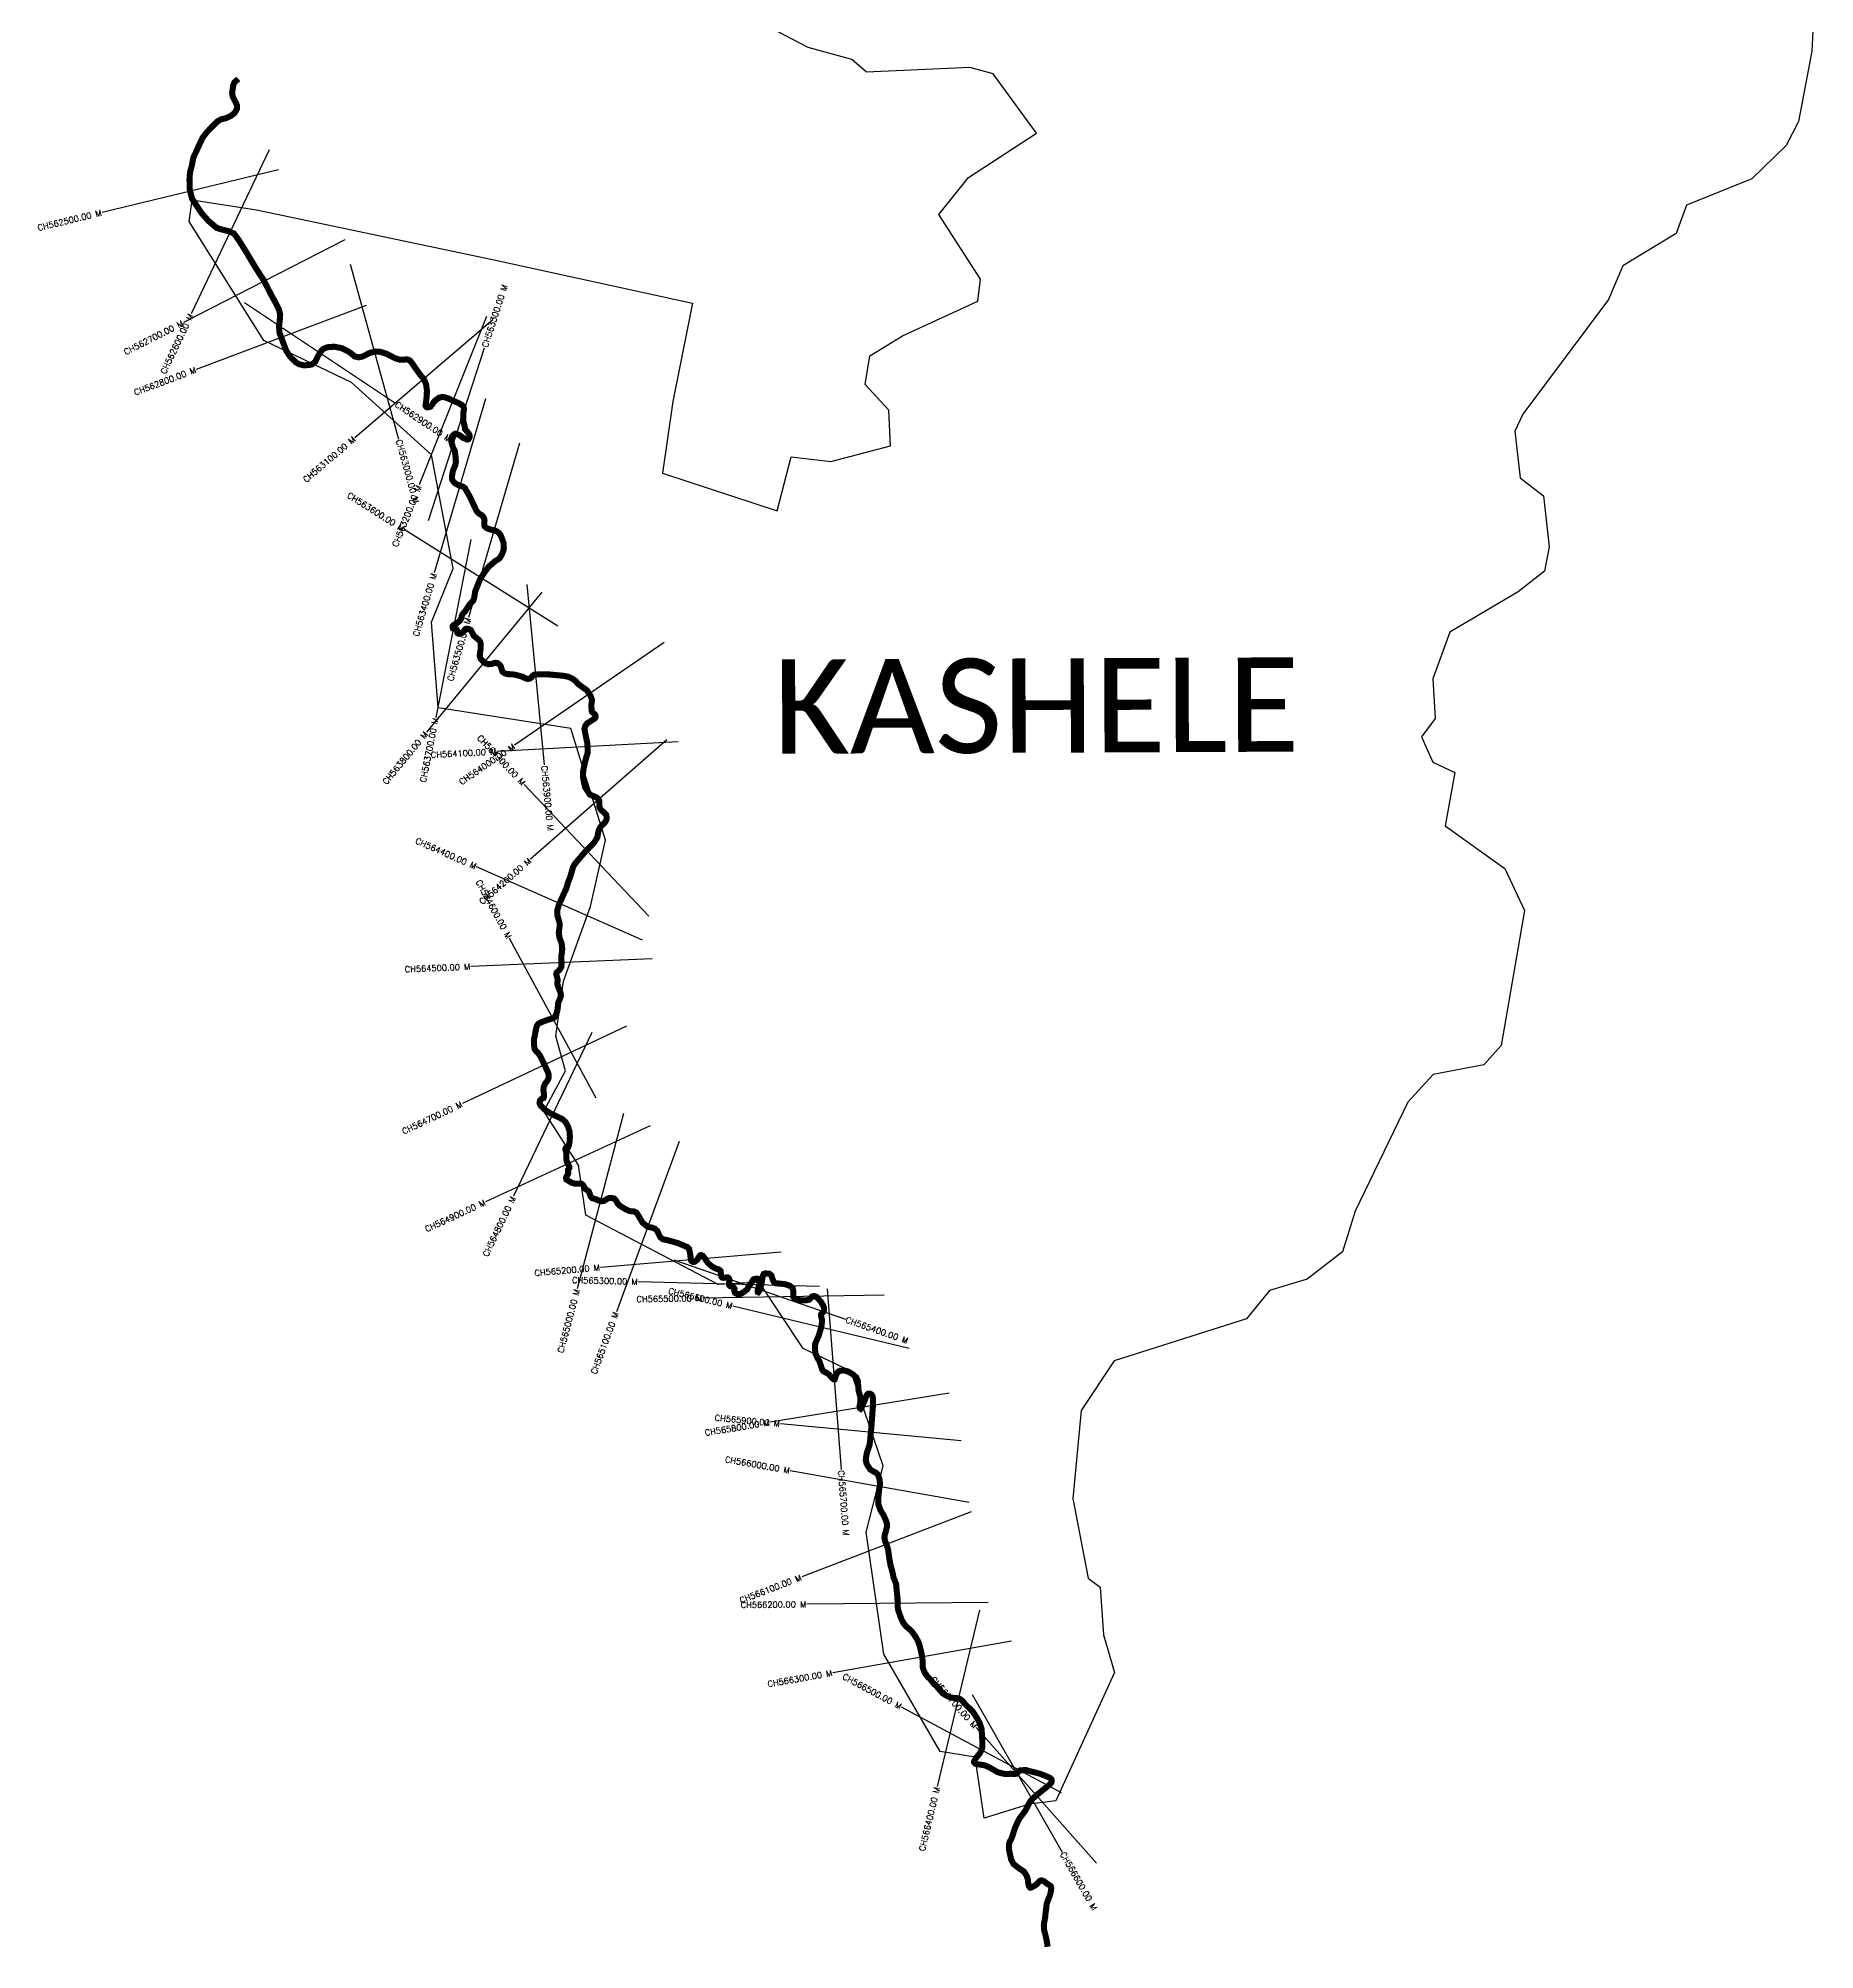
# Model space of a CAD drawing. Header units: metres. Extents: x 319160 to 322474, y 1847543 to 1853758.
# Drawn here: x 319160 to 322096, y 1847543 to 1850704 of the extents above; entities that cross this region are included whole.
import ezdxf
from ezdxf.enums import TextEntityAlignment as Align

# ---------------------------------------------------------------- set-up
doc = ezdxf.new("R2010")
doc.units = ezdxf.units.M
for name, color, linetype in [('CS', 134, 'Continuous'), ('CSMark', 6, 'Continuous'), ('UNPROTECTED', 10, 'Continuous'), ('VILLAGE BOUNDRY', 10, 'Continuous'), ('VILLAGE NAME', 250, 'Continuous')]:
    doc.layers.add(name, color=color, linetype=linetype)
doc.styles.get("Standard").update_dxf_attribs({"font": 'simplex.shx'})

msp = doc.modelspace()

# ---------------------------------------------------------------- linework, layer by layer
at = {"layer": 'CS'}
for p, q in [((319541.3, 1850519.8), (319412.6, 1850248.9)), ((319556.5, 1850487), (319265, 1850416.5)), ((319666.6, 1850371.1), (319399.5, 1850234.5)), ((319675, 1850330.6), (319755.3, 1850041.5)), ((319701.5, 1850262.6), (319420.8, 1850156.8)), ((319500.6, 1850267.2), (319750.2, 1850100.8)), ((319911, 1850238.5), (319682.7, 1850043.8)), ((319900.6, 1850244.2), (319789.5, 1849965.6)), ((319804.9, 1849907.1), (319897.3, 1850192.5)), ((319899.1, 1850108.3), (319814.3, 1849820.5)), ((319955, 1850034.5), (319870.9, 1849746.6)), ((320018.5, 1849732.2), (319764.4, 1849891.7)), ((319874.8, 1849875.5), (319816.6, 1849581.2)), ((319992.1, 1849788.3), (319801.3, 1849556.8)), ((319967.4, 1849801.2), (319996, 1849502.6)), ((320194.2, 1849705.1), (319947, 1849535)), ((320217.4, 1849540.7), (319917.8, 1849524.9)), ((320199, 1849543.9), (319973.1, 1849346.6)), ((320169, 1849252.4), (319962.9, 1849470.4)), ((320158.6, 1849213), (319884.1, 1849333.9)), ((320081.8, 1848951.7), (319938.9, 1849215.4)), ((320174.6, 1849182.1), (319874.8, 1849169.1)), ((320132.1, 1849070.7), (319860.8, 1848942.5)), ((320074.5, 1849060), (319945.5, 1848789.1)), ((320171.4, 1848905.8), (319899.1, 1848780)), ((320127.3, 1848926.2), (320050.6, 1848636.2)), ((320218.9, 1848879.8), (320115.3, 1848598.3)), ((320388, 1848696.6), (320089, 1848671.4)), ((320210.6, 1848684.3), (320494, 1848585.9)), ((320451.4, 1848639.8), (320151.5, 1848647.8)), ((320558.1, 1848625.6), (320258.1, 1848620.7)), ((320463.8, 1848636.1), (320486.7, 1848337)), ((320599.6, 1848537.2), (320308, 1848607.4)), ((320665.7, 1848463.4), (320369.6, 1848415.3)), ((320685.5, 1848384.8), (320386.8, 1848412.8)), ((320698.3, 1848282.9), (320402.9, 1848335.3)), ((320701.7, 1848267.3), (320421.7, 1848159.5)), ((320730.1, 1848117.1), (320430.2, 1848114.3)), ((320715.8, 1848104.5), (320645.8, 1847812.8)), ((320768.5, 1848053.4), (320473.1, 1848001.2)), ((320703.4, 1847965.1), (320852.2, 1847704.6)), ((320851.1, 1847802.4), (320586.8, 1847944.3)), ((320909.2, 1847686.2), (320710.2, 1847910.6))]:
    msp.add_line(p, q, dxfattribs=at)
at = {"layer": 'UNPROTECTED', "const_width": 10, "flags": 128}
msp.add_lwpolyline([(319490.3, 1850637.3), (319483.6, 1850631.2), (319481.7, 1850625.8), (319480.1, 1850613.6), (319481.1, 1850607.8), (319485.9, 1850598.7), (319488, 1850593.8), (319488, 1850587.6), (319484.4, 1850581.1), (319478, 1850576), (319470.4, 1850572.5), (319461.7, 1850570.3), (319456, 1850567), (319450, 1850561.2), (319438.5, 1850549.3), (319431.3, 1850540), (319416, 1850507.1), (319413.2, 1850492.8), (319410.4, 1850482.4), (319409.6, 1850470.8), (319410, 1850454.8), (319413.8, 1850439.1), (319429.6, 1850415.2), (319441.1, 1850402.2), (319454.9, 1850390.6), (319463.9, 1850387.9), (319475.4, 1850385.1), (319483.1, 1850381.4), (319491.2, 1850370.5), (319501.7, 1850353.7), (319519.4, 1850324.1), (319532.2, 1850304.4), (319543.6, 1850282.1), (319551, 1850268.7), (319557.5, 1850255.9), (319559.5, 1850247.4), (319558.9, 1850238), (319557.6, 1850227.7), (319558.4, 1850217.2), (319564.6, 1850200.7), (319569.9, 1850187), (319576.7, 1850176.9), (319585.3, 1850168.5), (319591, 1850165.3), (319598.2, 1850163.6), (319606.7, 1850163.9), (319612, 1850165.1), (319617.4, 1850169.3), (319622.2, 1850179.2), (319627.5, 1850187.2), (319630.6, 1850190.5), (319637.4, 1850193.4), (319648.8, 1850194.3), (319661.4, 1850191.9), (319671.9, 1850186.7), (319678.9, 1850181.6), (319682.6, 1850178.2), (319689, 1850176.7), (319696, 1850178.1), (319707.1, 1850183.8), (319716.3, 1850186.3), (319723.2, 1850186.2), (319734.7, 1850182.9), (319749.6, 1850175.2), (319756.6, 1850173), (319763.3, 1850172.6), (319768, 1850173.4), (319771.4, 1850172.9), (319774.4, 1850171.1), (319776.9, 1850167.9), (319782.8, 1850159.4), (319790.4, 1850148.7), (319797, 1850140.9), (319800.8, 1850131.9), (319802.1, 1850122.1), (319801.9, 1850113.9), (319800.8, 1850103.6), (319800.2, 1850099.4), (319799.8, 1850096.9), (319800.3, 1850095.7), (319802, 1850094.2), (319804.7, 1850094.1), (319807.9, 1850095.1), (319810.3, 1850097.6), (319812.9, 1850102), (319816.5, 1850105.7), (319821.7, 1850109.7), (319827, 1850111.1), (319831.4, 1850110.7), (319837.8, 1850108.6), (319844.5, 1850105.1), (319853.1, 1850101.7), (319859.1, 1850098.5), (319862, 1850095.8), (319863.2, 1850092.7), (319863.4, 1850089.8), (319862.6, 1850086.8), (319862, 1850072.8), (319864.7, 1850061.8), (319865.3, 1850057.6), (319871.2, 1850050.8), (319872.8, 1850047.7), (319872.8, 1850045.1), (319871.8, 1850042.8), (319870.8, 1850041.2), (319868.8, 1850040.7), (319868.8, 1850040.7), (319861.7, 1850043.7), (319855.4, 1850048.4), (319849.2, 1850050.4), (319847.5, 1850049.6), (319845.3, 1850047.8), (319843.3, 1850045.3), (319842.1, 1850041.5), (319842.9, 1850035.7), (319845.1, 1850028.2), (319848.5, 1850020.9), (319849.1, 1850015.5), (319849.7, 1850009.9), (319850, 1850003.8), (319849, 1849998.3), (319846.4, 1849992.4), (319844.9, 1849988.1), (319843.9, 1849982.2), (319843.4, 1849977.5), (319844.2, 1849973.8), (319847.8, 1849968.9), (319854.9, 1849964.9), (319862.2, 1849962.7), (319865.1, 1849960.2), (319868.3, 1849954.4), (319872.7, 1849947.1), (319875.1, 1849942.2), (319877.7, 1849936.2), (319881.4, 1849928.7), (319883.7, 1849923.3), (319887.9, 1849918.4), (319892.8, 1849915.6), (319895.2, 1849913), (319896.9, 1849909.6), (319897.3, 1849906.6), (319896.9, 1849901.6), (319897, 1849898.7), (319897.9, 1849896.7), (319900.7, 1849894.4), (319905.2, 1849892.5), (319911.8, 1849890.9), (319916.2, 1849889.6), (319920.4, 1849887.1), (319923.5, 1849883.2), (319925.6, 1849878.7), (319927.6, 1849873.4), (319928.8, 1849869.5), (319929.1, 1849864.9), (319929.3, 1849860.7), (319928.4, 1849856.4), (319925.3, 1849849.1), (319922.5, 1849844.6), (319919.4, 1849842.3), (319914.7, 1849839.5), (319904.2, 1849830.3), (319897.3, 1849821.2), (319889.9, 1849809.5), (319881.9, 1849789.5), (319880.4, 1849779.7), (319878.9, 1849774.5), (319873.1, 1849768.5), (319865.1, 1849756.4), (319860.9, 1849751.8), (319859.7, 1849748.9), (319859.4, 1849746.1), (319858.3, 1849743.8), (319856.3, 1849740.8), (319850.7, 1849736.2), (319848.2, 1849735.1), (319846.1, 1849733.9), (319844.8, 1849732.5), (319844.5, 1849731.1), (319844.6, 1849729.8), (319845.2, 1849728.4), (319846.8, 1849728.1), (319849, 1849727.8), (319851.5, 1849726.3), (319852.3, 1849724.2), (319852.6, 1849720.8), (319853.9, 1849719.8), (319856.8, 1849719.8), (319860.6, 1849721.2), (319863.5, 1849724.7), (319865.8, 1849727.4), (319867.3, 1849727.9), (319871.6, 1849727.4), (319874.9, 1849725.5), (319877.2, 1849720.9), (319879.4, 1849716.7), (319881.4, 1849714.7), (319887.4, 1849709.7), (319890, 1849706.8), (319891, 1849703.7), (319891, 1849698.6), (319890.8, 1849693.3), (319889.8, 1849687), (319889.5, 1849682.3), (319890.8, 1849678.4), (319895, 1849673.9), (319899.1, 1849670.5), (319903.7, 1849669.2), (319909.5, 1849669.6), (319912.8, 1849671), (319915.4, 1849671.5), (319918, 1849671.3), (319921.2, 1849669.6), (319924.1, 1849665.8), (319927.1, 1849656.7), (319930.6, 1849654.1), (319934.8, 1849652.8), (319940.9, 1849652.6), (319948, 1849651.8), (319959.1, 1849648.8), (319966.1, 1849645.4), (319968.8, 1849644.8), (319972.3, 1849645.4), (319975, 1849647.5), (319976.8, 1849650.1), (319979.3, 1849651.7), (319986.8, 1849652.4), (320004.1, 1849652.2), (320017.4, 1849651), (320027.8, 1849650), (320036, 1849648.3), (320041.8, 1849645.7), (320047.9, 1849641.5), (320051.7, 1849636.7), (320066.6, 1849625.9), (320072.7, 1849617), (320075, 1849610.3), (320074, 1849601.9), (320074.4, 1849592.6), (320074.9, 1849590.4), (320075.7, 1849589.6), (320077.2, 1849588.4), (320079.6, 1849586.4), (320080.7, 1849585), (320081, 1849582.8), (320080.8, 1849581), (320079.5, 1849579.3), (320076.9, 1849577.6), (320072, 1849574.4), (320067.1, 1849571.5), (320066.3, 1849570.5), (320064, 1849567.5), (320062.5, 1849562), (320064.6, 1849551.4), (320067.4, 1849538), (320068.1, 1849523.8), (320064, 1849509.4), (320060.5, 1849493.4), (320060.1, 1849482.1), (320063.5, 1849465.7), (320071.3, 1849453.8), (320075.7, 1849451.6), (320079.7, 1849450.1), (320083.8, 1849447.9), (320086.2, 1849445), (320087.3, 1849441.6), (320087, 1849436.8), (320087.1, 1849433.5), (320089.1, 1849429.4), (320091.2, 1849427.1), (320095.5, 1849423.4), (320098.1, 1849420.8), (320098.9, 1849418.5), (320099.4, 1849414.9), (320098.8, 1849411.5), (320095.7, 1849406.6), (320092, 1849403.5), (320088.1, 1849398.7), (320086.2, 1849394.5), (320085, 1849389.5), (320083.9, 1849382.7), (320079.1, 1849374.9), (320071.8, 1849367), (320065.2, 1849360.7), (320047.1, 1849339.5), (320043.7, 1849333.6), (320039.3, 1849318.2), (320035.1, 1849307.4), (320032.4, 1849297.8), (320027.6, 1849287.7), (320020.1, 1849270.6), (320017.5, 1849261.6), (320017.9, 1849253.4), (320020, 1849246.3), (320021.6, 1849240.1), (320021.7, 1849237.7), (320020.1, 1849224.6), (320021.4, 1849216.5), (320024.8, 1849207.5), (320025.8, 1849199.5), (320025.6, 1849193.9), (320024.3, 1849186.9), (320024.5, 1849180.4), (320024.7, 1849175.4), (320024.3, 1849168.2), (320020.9, 1849163), (320016.7, 1849159.4), (320015.9, 1849156.5), (320017.1, 1849152.6), (320018.3, 1849147.1), (320017.6, 1849140.8), (320019.1, 1849135.6), (320021.3, 1849130), (320023.2, 1849125.5), (320023.6, 1849120.7), (320021.9, 1849115.4), (320019.3, 1849109.5), (320018.8, 1849105.4), (320018.2, 1849098.4), (320016.7, 1849092.6), (320014.9, 1849088.2), (320012.8, 1849084.9), (320010, 1849083.3), (320001.8, 1849081), (319991.8, 1849077.2), (319986.3, 1849074.5), (319984.1, 1849071.4), (319982.5, 1849066.3), (319980.9, 1849057.2), (319978.9, 1849047.5), (319979.3, 1849038.7), (319980.2, 1849032.6), (319982.6, 1849029.1), (319986, 1849026.2), (319989.6, 1849020.8), (319995.5, 1849008.6), (320001.9, 1848995.1), (320003.6, 1848990), (320003.5, 1848985.4), (320001.8, 1848981.1), (319997.3, 1848975), (319995.2, 1848969.9), (319994.7, 1848964.3), (319995.8, 1848957.2), (319995.8, 1848953.8), (319995, 1848951.8), (319992.2, 1848950.9), (319989.1, 1848947.7), (319988.3, 1848942.8), (319990.4, 1848938.9), (319997, 1848932.3), (320006.8, 1848926), (320019, 1848920.2), (320025.8, 1848916.9), (320031.1, 1848912.2), (320035.1, 1848905.4), (320038.1, 1848895.9), (320038.5, 1848887.3), (320038, 1848879.6), (320036.9, 1848873.9), (320035.7, 1848870), (320035.1, 1848869.5), (320034.3, 1848869.3), (320032.9, 1848869.2), (320031.6, 1848869), (320031.2, 1848868.3), (320031, 1848866.7), (320032.2, 1848862.3), (320032.5, 1848859.1), (320032.5, 1848849.9), (320033.9, 1848845.8), (320035.9, 1848841.5), (320037.6, 1848838), (320037.4, 1848835.6), (320035.5, 1848833.1), (320035.5, 1848830.3), (320035.8, 1848827.5), (320034.9, 1848824.9), (320032.8, 1848821.7), (320032.1, 1848819.4), (320032.7, 1848816.8), (320041, 1848811.8), (320046.4, 1848810.1), (320052.3, 1848810.1), (320057, 1848810.1), (320060.1, 1848808), (320063.4, 1848801.8), (320066.7, 1848799.5), (320069.7, 1848797.3), (320071.2, 1848793.7), (320072.7, 1848789.1), (320075.7, 1848785.9), (320081.7, 1848784.2), (320086.2, 1848782), (320090.2, 1848780.9), (320094.6, 1848781.5), (320100.6, 1848785.2), (320103.5, 1848786.4), (320106.9, 1848786.4), (320111.3, 1848785.6), (320114.5, 1848782.7), (320117, 1848777.9), (320120.3, 1848774), (320124, 1848771.7), (320130, 1848768.1), (320136.9, 1848764.7), (320141, 1848764.2), (320144.4, 1848764), (320148.4, 1848762.3), (320151.5, 1848757.8), (320155.4, 1848750.8), (320158.9, 1848745.2), (320162.6, 1848742.3), (320165.4, 1848739.7), (320169.5, 1848738.1), (320175.2, 1848737.1), (320179.4, 1848735.3), (320182.7, 1848732.2), (320185.2, 1848726.9), (320188, 1848721.3), (320192.1, 1848718.1), (320199.6, 1848716.6), (320210.4, 1848713.6), (320217.5, 1848711.6), (320225.5, 1848708.1), (320232.3, 1848705.3), (320235.6, 1848701.9), (320237, 1848695.4), (320238.1, 1848688), (320238.5, 1848683.7), (320239.9, 1848681.6), (320242.1, 1848680.5), (320244.5, 1848680.7), (320248.9, 1848683.9), (320251.5, 1848688.5), (320253.7, 1848691.5), (320255.5, 1848691.9), (320257.9, 1848691), (320260.2, 1848688), (320262, 1848685.8), (320263.8, 1848682.7), (320268, 1848677.6), (320273.6, 1848672.9), (320279.7, 1848669.6), (320284.4, 1848668.3), (320287.6, 1848665.8), (320288.1, 1848661.3), (320288.9, 1848656.6), (320290.2, 1848654.7), (320292.5, 1848654.2), (320295.8, 1848654.8), (320299.7, 1848654.9), (320301.7, 1848653.2), (320302.6, 1848650.1), (320301.5, 1848645.7), (320301.4, 1848642.9), (320302.7, 1848641), (320305.6, 1848640), (320309.3, 1848638.3), (320310.7, 1848636.2), (320310.3, 1848632.1), (320311.6, 1848629.2), (320315, 1848627.5), (320320.4, 1848627.6), (320326.6, 1848631.1), (320331.4, 1848635.2), (320334.1, 1848639.7), (320338.4, 1848646.1), (320340.9, 1848650), (320341.7, 1848651.4), (320343.2, 1848652.3), (320345.8, 1848652.7), (320348.3, 1848652.9), (320351.3, 1848651.9), (320351.9, 1848650.4), (320352.3, 1848647.1), (320349.9, 1848636), (320348.9, 1848632.1), (320349.1, 1848630.7), (320349.9, 1848630.4), (320351.4, 1848632.6), (320355.1, 1848643.2), (320356.9, 1848654.9), (320357.8, 1848658.6), (320359, 1848660.7), (320361.9, 1848661.6), (320368.1, 1848661.1), (320371.6, 1848658.3), (320373.8, 1848651.3), (320375.7, 1848647.4), (320377.9, 1848645.4), (320385.7, 1848644.6), (320393.7, 1848644), (320402.9, 1848640.8), (320407, 1848636.8), (320407.9, 1848631.7), (320408, 1848627), (320408.1, 1848622.5), (320409.4, 1848620.1), (320414, 1848618), (320421.8, 1848616.9), (320429.3, 1848617.1), (320433.7, 1848617.9), (320436.2, 1848620), (320438.9, 1848623.4), (320441.9, 1848624.2), (320445.6, 1848623.1), (320449.1, 1848619.7), (320453.3, 1848614.8), (320457.7, 1848607.8), (320458.5, 1848604.2), (320458.6, 1848600.8), (320458.1, 1848599.1), (320457.1, 1848597.4), (320455, 1848595.5), (320453.6, 1848593.4), (320453.7, 1848591), (320454.5, 1848588), (320455.2, 1848584.9), (320455.2, 1848581), (320454.4, 1848574.8), (320453.1, 1848569.4), (320449.6, 1848557.9), (320445.1, 1848547.9), (320443.8, 1848543.7), (320443.5, 1848535.9), (320444.7, 1848528.8), (320447.9, 1848521.3), (320451.3, 1848515.6), (320453.4, 1848509.1), (320455.4, 1848502.9), (320457.6, 1848499.6), (320462.9, 1848497.1), (320466.7, 1848494.7), (320471.1, 1848489.6), (320472.3, 1848488.2), (320474.4, 1848486.5), (320476.3, 1848486.6), (320477.1, 1848488.5), (320478.3, 1848493), (320480.3, 1848496.9), (320482.8, 1848499.5), (320485.3, 1848500.7), (320490.9, 1848501.2), (320498.2, 1848499.4), (320506.2, 1848494.8), (320512, 1848489.4), (320514.5, 1848484.2), (320515.2, 1848475.5), (320515.2, 1848471.6), (320516.3, 1848465.3), (320518.4, 1848458.1), (320518.9, 1848449.9), (320517.3, 1848441.3), (320517.8, 1848438.6), (320519.3, 1848437.6), (320520.5, 1848439), (320524.1, 1848447.2), (320527.8, 1848456.9), (320529.4, 1848460.7), (320531.6, 1848462.7), (320534.5, 1848462.6), (320536.9, 1848461.5), (320538.9, 1848458.4), (320539.8, 1848451.5), (320539.2, 1848438.3), (320536.9, 1848407.2), (320535.5, 1848392.2), (320534, 1848378.4), (320529.4, 1848364.5), (320528.1, 1848357.4), (320527.6, 1848352.6), (320529.1, 1848346.7), (320531.6, 1848342.3), (320535.2, 1848337.2), (320539.2, 1848334.6), (320545.3, 1848331.4), (320548.3, 1848327.7), (320550.5, 1848320.7), (320551.2, 1848312.6), (320549.8, 1848305), (320548.3, 1848289.1), (320548.5, 1848279.4), (320552.1, 1848269.8), (320557.2, 1848261.3), (320561.4, 1848251.8), (320562.7, 1848247.1), (320562.5, 1848241.5), (320560.6, 1848234.5), (320558.8, 1848228.4), (320558.5, 1848223.9), (320559.5, 1848219.1), (320562.9, 1848210.3), (320564.8, 1848203.7), (320565.7, 1848196.6), (320566.6, 1848189.6), (320568.5, 1848179.1), (320571.5, 1848168.6), (320573.6, 1848158.4), (320575.6, 1848153.7), (320577.9, 1848147.3), (320578.3, 1848141.6), (320580.1, 1848124.5), (320580.2, 1848112), (320581.5, 1848103.8), (320584.6, 1848095.1), (320586.7, 1848089.3), (320590.3, 1848082.7), (320593.5, 1848078.6), (320598.3, 1848074.4), (320603.4, 1848069.8), (320610.4, 1848060), (320614.3, 1848052.8), (320616.7, 1848045.8), (320619.5, 1848034.5), (320621.3, 1848024.3), (320621.9, 1848016.9), (320621.8, 1848012.9), (320621.8, 1848010.2), (320622.6, 1848007.4), (320625.2, 1848000.9), (320629.9, 1847994.5), (320634.3, 1847990.3), (320639.8, 1847983.2), (320644.3, 1847979.3), (320651.1, 1847971.3), (320654.8, 1847967.2), (320660.5, 1847963.5), (320663.1, 1847962.2), (320667.7, 1847960.3), (320673.5, 1847959.4), (320677.6, 1847959.4), (320681.8, 1847958.4), (320685.1, 1847956.6), (320687.5, 1847954.4), (320692.1, 1847949), (320698.1, 1847943.1), (320704.8, 1847936.5), (320708.8, 1847930.4), (320713.7, 1847922.5), (320716, 1847917.8), (320718.9, 1847909.1), (320719.7, 1847899.7), (320720.3, 1847888.1), (320720.5, 1847878.9), (320719.6, 1847874.5), (320716.2, 1847868), (320709.6, 1847859.8), (320708.3, 1847857.6), (320706.7, 1847854.4), (320706.8, 1847852.8), (320708.5, 1847850.8), (320710.8, 1847850), (320717.5, 1847849.1), (320723.8, 1847848.1), (320730.9, 1847845.2), (320745.1, 1847837), (320751.7, 1847834.9), (320757.4, 1847833.8), (320763, 1847833.6), (320767.6, 1847834.1), (320770.7, 1847833.8), (320774, 1847833.5), (320776.3, 1847834), (320778, 1847834.9), (320780.5, 1847838.3), (320783.1, 1847839.8), (320792.3, 1847840.1), (320804.1, 1847837), (320815.9, 1847834), (320828, 1847829.1), (320831.3, 1847827.7), (320834.4, 1847825), (320835.1, 1847822.2), (320834.7, 1847819.9), (320832.5, 1847817), (320828.5, 1847813.6), (320810.1, 1847798.8), (320802.6, 1847792.1), (320799.1, 1847787.7), (320791.3, 1847772.8), (320782.7, 1847761.4), (320779.5, 1847755.9), (320773.9, 1847743.6), (320771.1, 1847734.1), (320768.2, 1847726.1), (320765.7, 1847722.1), (320764.2, 1847716.8), (320764.5, 1847708), (320768, 1847692.3), (320771.8, 1847684.9), (320782.4, 1847676.6), (320788.8, 1847672.7), (320793.8, 1847665), (320795.6, 1847659.2), (320796.3, 1847651.9), (320797.4, 1847648.1), (320799.4, 1847645.6), (320800.7, 1847645.7), (320803.9, 1847647.3), (320809.2, 1847650.4), (320813.3, 1847654.8), (320815.7, 1847657), (320818.3, 1847657.8), (320822.3, 1847656.3), (320826.7, 1847652.6), (320830.1, 1847650.6), (320833, 1847648.7), (320834.3, 1847646), (320833.8, 1847640.3), (320832.4, 1847634), (320830, 1847627.7), (320828, 1847622.9), (320826.5, 1847617.9), (320826.1, 1847612.8), (320825, 1847605.2), (320824.3, 1847597.4), (320822.7, 1847588.6), (320822, 1847583.1), (320822.2, 1847576.8), (320824.6, 1847567.5), (320827, 1847557), (320828.3, 1847547.9)], dxfattribs=at)
at = {"layer": 'VILLAGE BOUNDRY', "color": 3, "flags": 128}
msp.add_lwpolyline([(322096.5, 1850782.6), (322091.9, 1850683.2), (322069.6, 1850567), (322049, 1850527), (321992.3, 1850472), (321884.6, 1850428.4), (321867.3, 1850381.7), (321779.4, 1850327.8), (321755.3, 1850272.2), (321613.8, 1850082.5), (321600.7, 1850054.4), (321609.6, 1849977.6), (321648.3, 1849947.8), (321657.3, 1849863.3), (321649.5, 1849823.2), (321606, 1849789.1), (321493, 1849721.9), (321465.1, 1849644.8), (321469, 1849579.1), (321446.3, 1849549.1), (321465.3, 1849507), (321501.5, 1849490), (321485.5, 1849401.6), (321584.4, 1849331.3), (321616.9, 1849261.6), (321577.9, 1849038.7), (321549.3, 1849006.5), (321465.9, 1848990.6), (321423.8, 1848945), (321336.6, 1848764.5), (321315.6, 1848697.1), (321257.5, 1848652.1), (321195, 1848633.3), (321157.1, 1848586.5), (320938.4, 1848517), (320884, 1848434.7), (320870.2, 1848289.5), (320895.5, 1848157.4), (320914.9, 1848142.8), (320920.4, 1848063.7), (320939.1, 1848001.4), (320841.8, 1847789.5), (320797.9, 1847783.8), (320723.6, 1847760.8), (320708.3, 1847861.4), (320650.4, 1847870.9), (320557.3, 1848031.7), (320528.2, 1848233.6), (320556.4, 1848343.1), (320502.8, 1848499.8), (320424.4, 1848537.6), (320351.2, 1848647.3), (320283.4, 1848643.1), (320064.9, 1848758), (320052.9, 1848840.5), (319995.3, 1848930.1), (320031.4, 1848996.7), (320015.2, 1849053.8), (320027.9, 1849144.7), (320072.4, 1849268.3), (320097.5, 1849377.9), (320040.2, 1849562.7), (319820.9, 1849597), (319809.7, 1849738.9), (319845.7, 1849827.2), (319809.5, 1850015.7), (319677.2, 1850135.3), (319532.3, 1850204.7), (319409.3, 1850401.3), (319414.2, 1850437.1), (319520.5, 1850420.9), (319910.7, 1850338.7), (320241, 1850266.4), (320208.7, 1850103.6), (320191.7, 1849984.9), (320381.2, 1849923), (320404.5, 1850012), (320470, 1850004.6), (320568.3, 1850030.1), (320565.8, 1850089.6), (320526.9, 1850131.7), (320534.2, 1850179.1), (320588.1, 1850212.2), (320712.7, 1850269.7), (320717.2, 1850306.1), (320648.3, 1850413.1), (320697.3, 1850474.3), (320810.1, 1850547.2), (320738.2, 1850645.6), (320699.5, 1850655.8), (320528.7, 1850648.1), (320504.8, 1850669.2), (320432.2, 1850688.9), (320317, 1850749.5)], dxfattribs=at)

# ---------------------------------------------------------------- texts
at = {"layer": 'CSMark'}
for s, rotation, p in [('CH562500.00 M', 13.6064, (319264, 1850416.2)), ('CH562700.00 M', 27.0937, (319398.6, 1850234)), ('CH562600.00 M', 64.5846, (319412.1, 1850248)), ('CH562800.00 M', 20.6624, (319419.9, 1850156.4)), ('CH563100.00 M', 40.4602, (319681.9, 1850043.1)), ('CH563600.00 M', 327.8771, (319763.6, 1849892.3)), ('CH563200.00 M', 68.2664, (319789.1, 1849964.6)), ('CH563400.00 M', 73.5957, (319814.1, 1849819.5)), ('CH563500.00 M', 73.7227, (319870.6, 1849745.6)), ('CH563700.00 M', 78.8309, (319816.4, 1849580.2)), ('CH563800.00 M', 50.5145, (319800.7, 1849556)), ('CH564000.00 M', 34.5278, (319946.2, 1849534.5)), ('CH564300.00 M', 313.384, (319962.2, 1849471.1)), ('CH564100.00 M', 3.0153, (319916.8, 1849524.8)), ('CH564400.00 M', 336.2356, (319883.2, 1849334.3)), ('CH564200.00 M', 41.1403, (319972.4, 1849345.9)), ('CH564600.00 M', 298.467, (319938.4, 1849216.3)), ('CH564500.00 M', 2.4851, (319873.8, 1849169.1)), ('CH564700.00 M', 25.2933, (319859.9, 1848942.1)), ('CH564900.00 M', 24.787, (319898.1, 1848779.6)), ('CH564800.00 M', 64.5467, (319945.1, 1848788.2)), ('CH565200.00 M', 4.8361, (320088, 1848671.3)), ('CH565300.00 M', 358.4832, (320150.5, 1848647.8)), ('CH565000.00 M', 75.1807, (320050.4, 1848635.2)), ('CH565500.00 M', 0.9328, (320257.1, 1848620.7)), ('CH565600.00 M', 346.4653, (320307, 1848607.7)), ('CH565100.00 M', 69.7898, (320114.9, 1848597.3)), ('CH565900.00 M', 354.6528, (320385.8, 1848412.9)), ('CH565800.00 M', 9.2245, (320368.6, 1848415.2)), ('CH566000.00 M', 349.9387, (320401.9, 1848335.5)), ('CH566100.00 M', 21.047, (320420.8, 1848159.2)), ('CH566200.00 M', 0.5432, (320429.2, 1848114.3)), ('CH566300.00 M', 10.0138, (320472.1, 1848001)), ('CH566500.00 M', 331.7696, (320585.9, 1847944.7)), ('CH566700.00 M', 311.5653, (320709.5, 1847911.4)), ('CH566400.00 M', 76.5175, (320645.6, 1847811.8))]:
    msp.add_text(s, height=10, rotation=rotation, dxfattribs=at).set_placement(p, align=Align.MIDDLE_RIGHT)
for s, rotation, p in [('CH563300.00 M', 72.0593, (319897.6, 1850193.5)), ('CH562900.00 M', 326.2955, (319751, 1850100.2)), ('CH563000.00 M', 285.5185, (319755.6, 1850040.5)), ('CH563900.00 M', 275.471, (319996.1, 1849501.6)), ('CH565400.00 M', 340.8427, (320494.9, 1848585.5)), ('CH565700.00 M', 274.3884, (320486.8, 1848336)), ('CH566600.00 M', 299.736, (320852.7, 1847703.7))]:
    msp.add_text(s, height=10, rotation=rotation, dxfattribs=at).set_placement(p, align=Align.MIDDLE_LEFT)
at = {"layer": 'VILLAGE NAME', "insert": (320374.4, 1849676.9), "char_height": 155.989, "attachment_point": 1, "rotation": 0.2435}
msp.add_mtext_dynamic_manual_height_columns('{\\fCalibri|b0|i0|c0|p34;KASHELE}', width=1337.277, gutter_width=779.9, heights=[0], dxfattribs=at)

doc.saveas('drawing.dxf')
